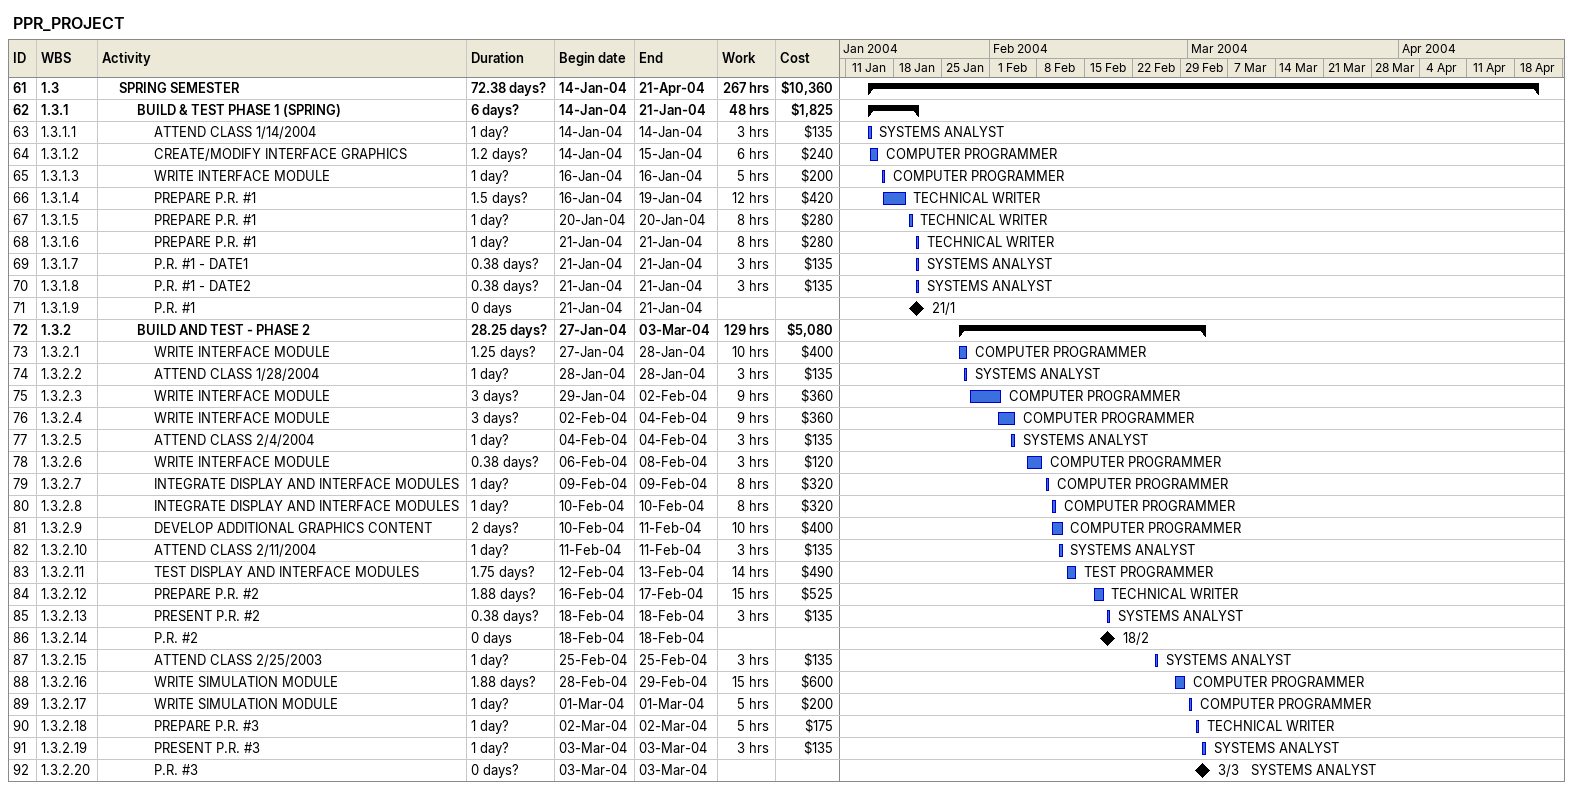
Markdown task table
PPR_PROJECT

| ID | WBS | Task | Duration | Start | Finish | Resources | Work (h) | Cost ($) |
|---|---|---|---|---|---|---|---|---|
| 61 | 1.3 | **SPRING SEMESTER** | 72.38d? | 2004-01-14 | 2004-04-21 |  | 267 | 10360 |
| 62 | 1.3.1 | **BUILD & TEST PHASE 1 (SPRING)** | 6d? | 2004-01-14 | 2004-01-21 |  | 48 | 1825 |
| 63 | 1.3.1.1 | ATTEND CLASS 1/14/2004 | 1d? | 2004-01-14 | 2004-01-14 | SYSTEMS ANALYST | 3 | 135 |
| 64 | 1.3.1.2 | CREATE/MODIFY INTERFACE GRAPHICS | 1.2d? | 2004-01-14 | 2004-01-15 | COMPUTER PROGRAMMER | 6 | 240 |
| 65 | 1.3.1.3 | WRITE INTERFACE MODULE | 1d? | 2004-01-16 | 2004-01-16 | COMPUTER PROGRAMMER | 5 | 200 |
| 66 | 1.3.1.4 | PREPARE P.R. #1 | 1.5d? | 2004-01-16 | 2004-01-19 | TECHNICAL WRITER | 12 | 420 |
| 67 | 1.3.1.5 | PREPARE P.R. #1 | 1d? | 2004-01-20 | 2004-01-20 | TECHNICAL WRITER | 8 | 280 |
| 68 | 1.3.1.6 | PREPARE P.R. #1 | 1d? | 2004-01-21 | 2004-01-21 | TECHNICAL WRITER | 8 | 280 |
| 69 | 1.3.1.7 | P.R. #1 - DATE1 | 0.38d? | 2004-01-21 | 2004-01-21 | SYSTEMS ANALYST | 3 | 135 |
| 70 | 1.3.1.8 | P.R. #1 - DATE2 | 0.38d? | 2004-01-21 | 2004-01-21 | SYSTEMS ANALYST | 3 | 135 |
| 71 | 1.3.1.9 | P.R. #1 | 0d | 2004-01-21 | 2004-01-21 |  |  |  |
| 72 | 1.3.2 | **BUILD AND TEST - PHASE 2** | 28.25d? | 2004-01-27 | 2004-03-03 |  | 129 | 5080 |
| 73 | 1.3.2.1 | WRITE INTERFACE MODULE | 1.25d? | 2004-01-27 | 2004-01-28 | COMPUTER PROGRAMMER | 10 | 400 |
| 74 | 1.3.2.2 | ATTEND CLASS 1/28/2004 | 1d? | 2004-01-28 | 2004-01-28 | SYSTEMS ANALYST | 3 | 135 |
| 75 | 1.3.2.3 | WRITE INTERFACE MODULE | 3d? | 2004-01-29 | 2004-02-02 | COMPUTER PROGRAMMER | 9 | 360 |
| 76 | 1.3.2.4 | WRITE INTERFACE MODULE | 3d? | 2004-02-02 | 2004-02-04 | COMPUTER PROGRAMMER | 9 | 360 |
| 77 | 1.3.2.5 | ATTEND CLASS 2/4/2004 | 1d? | 2004-02-04 | 2004-02-04 | SYSTEMS ANALYST | 3 | 135 |
| 78 | 1.3.2.6 | WRITE INTERFACE MODULE | 0.38d? | 2004-02-06 | 2004-02-08 | COMPUTER PROGRAMMER | 3 | 120 |
| 79 | 1.3.2.7 | INTEGRATE DISPLAY AND INTERFACE MODULES | 1d? | 2004-02-09 | 2004-02-09 | COMPUTER PROGRAMMER | 8 | 320 |
| 80 | 1.3.2.8 | INTEGRATE DISPLAY AND INTERFACE MODULES | 1d? | 2004-02-10 | 2004-02-10 | COMPUTER PROGRAMMER | 8 | 320 |
| 81 | 1.3.2.9 | DEVELOP ADDITIONAL GRAPHICS CONTENT | 2d? | 2004-02-10 | 2004-02-11 | COMPUTER PROGRAMMER | 10 | 400 |
| 82 | 1.3.2.10 | ATTEND CLASS 2/11/2004 | 1d? | 2004-02-11 | 2004-02-11 | SYSTEMS ANALYST | 3 | 135 |
| 83 | 1.3.2.11 | TEST DISPLAY AND INTERFACE MODULES | 1.75d? | 2004-02-12 | 2004-02-13 | TEST PROGRAMMER | 14 | 490 |
| 84 | 1.3.2.12 | PREPARE P.R. #2 | 1.88d? | 2004-02-16 | 2004-02-17 | TECHNICAL WRITER | 15 | 525 |
| 85 | 1.3.2.13 | PRESENT P.R. #2 | 0.38d? | 2004-02-18 | 2004-02-18 | SYSTEMS ANALYST | 3 | 135 |
| 86 | 1.3.2.14 | P.R. #2 | 0d | 2004-02-18 | 2004-02-18 |  |  |  |
| 87 | 1.3.2.15 | ATTEND CLASS 2/25/2003 | 1d? | 2004-02-25 | 2004-02-25 | SYSTEMS ANALYST | 3 | 135 |
| 88 | 1.3.2.16 | WRITE SIMULATION MODULE | 1.88d? | 2004-02-28 | 2004-02-29 | COMPUTER PROGRAMMER | 15 | 600 |
| 89 | 1.3.2.17 | WRITE SIMULATION MODULE | 1d? | 2004-03-01 | 2004-03-01 | COMPUTER PROGRAMMER | 5 | 200 |
| 90 | 1.3.2.18 | PREPARE P.R. #3 | 1d? | 2004-03-02 | 2004-03-02 | TECHNICAL WRITER | 5 | 175 |
| 91 | 1.3.2.19 | PRESENT P.R. #3 | 1d? | 2004-03-03 | 2004-03-03 | SYSTEMS ANALYST | 3 | 135 |
| 92 | 1.3.2.20 | P.R. #3 | 0d? | 2004-03-03 | 2004-03-03 | SYSTEMS ANALYST |  |  |
